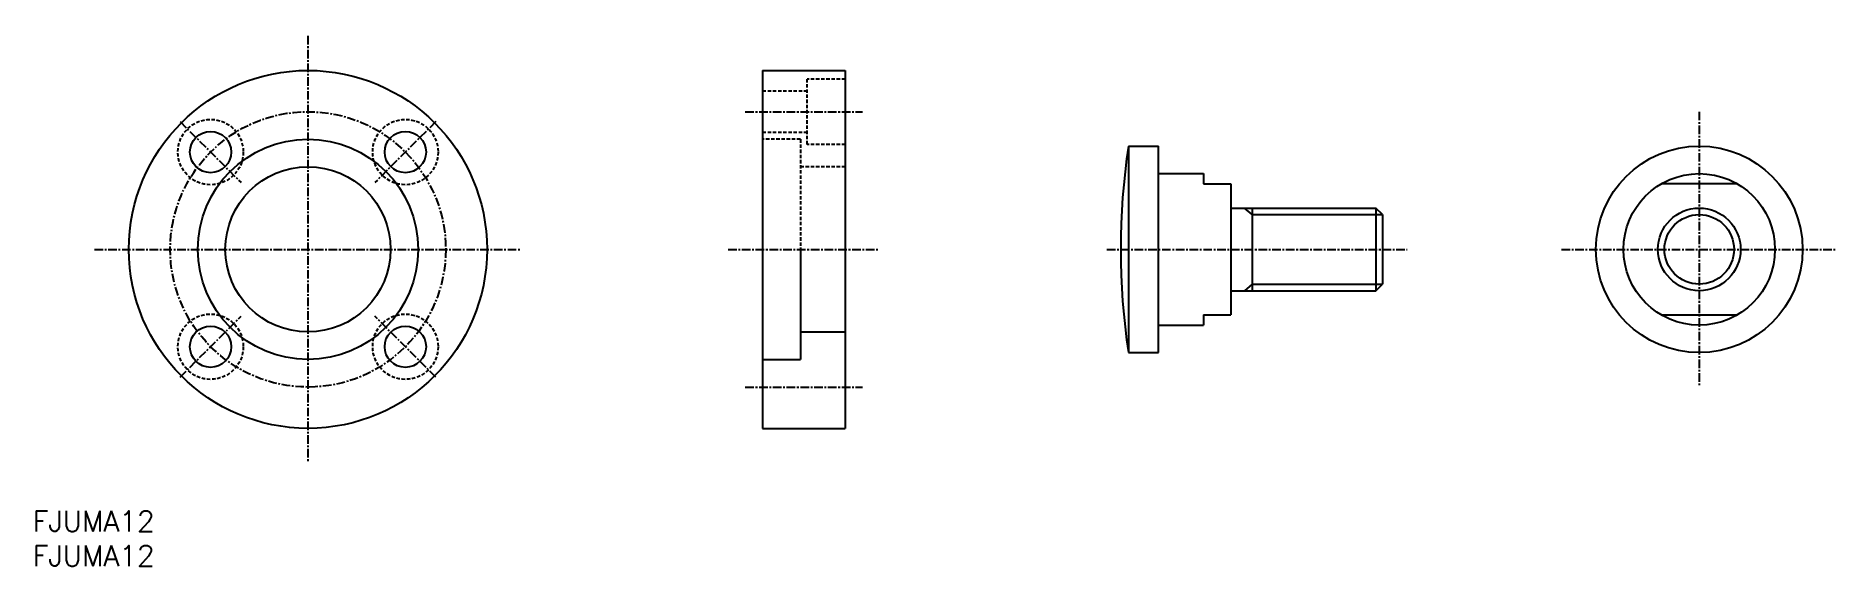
# Model space of a CAD drawing. Extents: x 1 to 262, y 0 to 77.
import ezdxf

# ---------------------------------------------------------------- set-up
doc = ezdxf.new("R2010")
doc.units = 0
doc.linetypes.add('CENTER', pattern=[2, 1.25, -0.25, 0.25, -0.25])
doc.linetypes.add('DASHED', pattern=[0.75, 0.5, -0.25])
doc.layers.get('0').update_dxf_attribs({"linetype": 'CONTINUOUS'})
doc.layers.add('CENTER', color=1, linetype='CENTER')
doc.styles.get("Standard").update_dxf_attribs({"font": 'txt.shx'})

# ---------------------------------------------------------------- blocks, each defined once
blk = doc.blocks.new('*U16')
at = {"color": 7, "linetype": 'CONTINUOUS'}
blk.add_text('FJUMA12', height=3, dxfattribs=at).set_placement((0, 0))
blk = doc.blocks.new('*U17')
at = {"color": 7, "linetype": 'CONTINUOUS'}
blk.add_text('FJUMA12', height=3, dxfattribs=at).set_placement((0, 5))

msp = doc.modelspace()

# ---------------------------------------------------------------- linework, layer by layer
at = {"color": 7, "linetype": 'CONTINUOUS'}
for p, q in [((106, 72), (106, 20)), ((106, 72), (118, 72)), ((118, 72), (118, 20)), ((159.13, 61), (163.5, 61)), ((159.13, 61), (159.13, 31)), ((163.5, 31), (163.5, 61)), ((163.5, 57), (170, 57)), ((170, 57), (170, 55.5)), ((170, 55.5), (174, 55.5)), ((174, 55.5), (174, 36.5)), ((247.55, 55.5), (236.45, 55.5)), ((174, 52), (195.05, 52)), ((177.1, 52), (177.1, 40)), ((195.05, 52), (195.05, 40)), ((196, 51.05), (195.05, 52)), ((196, 51.05), (196, 40.95)), ((111.5, 46), (111.5, 30)), ((174, 40), (195.05, 40)), ((195.05, 40), (196, 40.95)), ((111.5, 34), (118, 34)), ((163.5, 35), (170, 35)), ((163.5, 31), (163.5, 35)), ((170, 36.5), (174, 36.5)), ((170, 36.5), (170, 35)), ((236.45, 36.5), (247.55, 36.5)), ((106, 30), (111.5, 30)), ((159.13, 31), (163.5, 31)), ((106, 20), (118, 20))]:
    msp.add_line(p, q, dxfattribs=at)
at = {"color": 3, "linetype": 'DASHED'}
for p, q in [((118, 70.75), (112.5, 70.75)), ((112.5, 61.25), (112.5, 70.75)), ((112.5, 69), (106, 69)), ((112.5, 63), (106, 63)), ((111.5, 62), (106, 62)), ((111.5, 62), (111.5, 46)), ((118, 61.25), (112.5, 61.25)), ((118, 58), (111.5, 58))]:
    msp.add_line(p, q, dxfattribs=at)
at = {"color": 3, "linetype": 'CONTINUOUS'}
for p, q in [((177.1, 51.05), (176, 52)), ((177.1, 51.05), (196, 51.05)), ((177.1, 40.95), (176, 40)), ((177.1, 40.95), (196, 40.95))]:
    msp.add_line(p, q, dxfattribs=at)
at = {"color": 7, "linetype": 'CONTINUOUS'}
for centre, radius in [((40, 46), 26), ((25.86, 60.14), 3), ((54.14, 60.14), 3), ((40, 46), 16), ((242, 46), 15), ((40, 46), 12), ((242, 46), 11), ((242, 46), 5.05), ((25.86, 31.86), 3), ((54.14, 31.86), 3)]:
    msp.add_circle(centre, radius, dxfattribs=at)
at = {"color": 3, "linetype": 'DASHED'}
for centre in [(25.86, 60.14), (54.14, 60.14), (25.86, 31.86), (54.14, 31.86)]:
    msp.add_circle(centre, 4.75, dxfattribs=at)
at = {"color": 3, "linetype": 'CONTINUOUS'}
msp.add_circle((242, 46), 6, dxfattribs=at)
at = {"color": 7, "linetype": 'CONTINUOUS'}
msp.add_arc((258, 46), 100, 171.3731, 188.6269, dxfattribs=at)
at = {"layer": 'CENTER', "color": 1, "linetype": 'CENTER'}
for p, q in [((40, 77), (40, 15)), ((103.5, 66), (120.5, 66)), ((242, 66), (242, 26)), ((21.44, 64.56), (30.28, 55.72)), ((58.56, 64.56), (49.72, 55.72)), ((9, 46), (71, 46)), ((101, 46), (123, 46)), ((156, 46), (199.59, 46)), ((222, 46), (262, 46)), ((21.44, 27.44), (30.28, 36.28)), ((58.56, 27.44), (49.72, 36.28)), ((103.5, 26), (120.5, 26))]:
    msp.add_line(p, q, dxfattribs=at)
msp.add_circle((40, 46), 20, dxfattribs=at)

# ---------------------------------------------------------------- block references
at = {"color": 7, "linetype": 'CONTINUOUS'}
for name in ['*U17', '*U16']:
    msp.add_blockref(name, (0, 0), dxfattribs=at)

doc.saveas('drawing.dxf')
